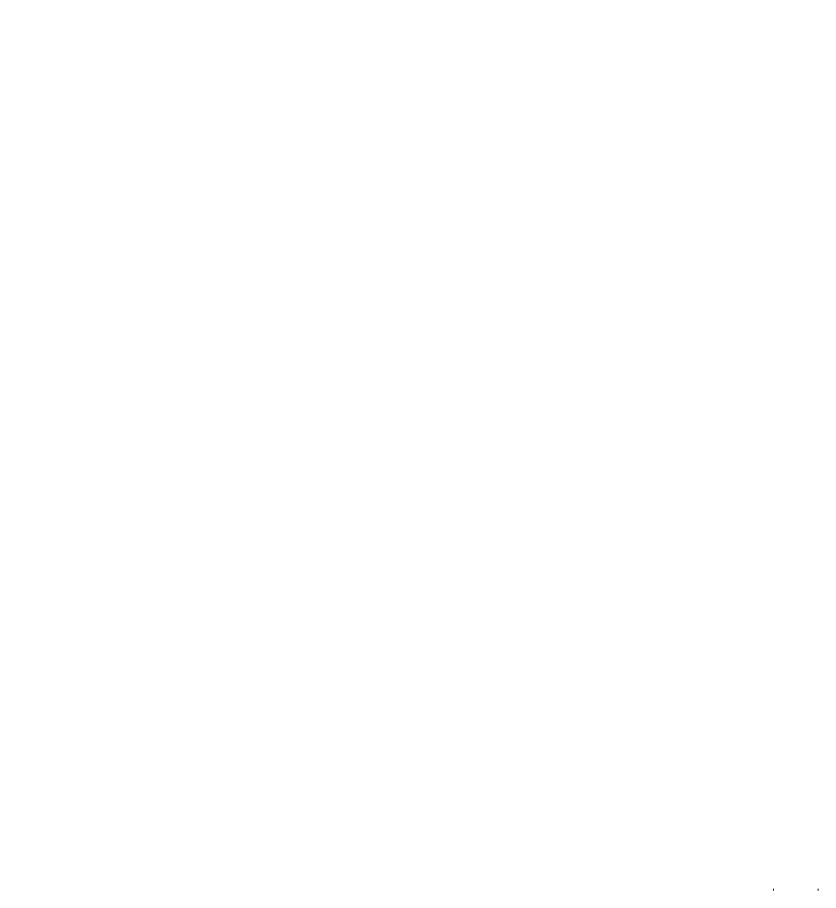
# Model space of a CAD drawing. Header units: metres. Extents: x -159911 to 166640, y -24366 to 155832.
# Drawn here: x 66572 to 166640, y -24366 to 84717 of the extents above; entities that cross this region are included whole.
import ezdxf

# ---------------------------------------------------------------- set-up
doc = ezdxf.new("R2010")
doc.units = ezdxf.units.M
doc.header["$LTSCALE"] = 15
doc.layers.get('0').update_dxf_attribs({"true_color": 0x000000})
doc.layers.add('DV_Hatch Kitchen', color=7, linetype='Continuous', lineweight=5, true_color=0xffff7f)
doc.layers.add('DV_Text block', color=20, linetype='Continuous', true_color=0xff3f00)
doc.styles.add('Arial Regular', font='')
doc.styles.get('Arial Regular').set_extended_font_data('Arial')
pattern_1 = [(0, (-52.317, -22.779), (0, 6.985), [5.08, -1.905]), (90, (-52.317, -22.779), (-6.985, 4e-16), [5.08, -1.905])]

# ---------------------------------------------------------------- blocks, each defined once
blk = doc.blocks.new('_U955')
at = {"linetype": 'ByBlock', "lineweight": -2}
blk.add_hatch(color=0, dxfattribs=at).paths.add_polyline_path([(30, 171.1), (24.4, 171.1), (24.4, 168.9), (30, 168.9)], flags=0)
at = {"linetype": 'ByBlock', "lineweight": -2, "true_color": 0x000000}
h = blk.add_hatch(dxfattribs=at)
h.set_pattern_fill('ANGLE', color=18, style=0, pattern_type=2)
h.set_pattern_definition(pattern_1)
h.paths.add_polyline_path([(1936.5, -917.8), (1933.5, -917.8), (1933.5, -919.8), (1936.5, -919.8)], flags=0)
at = {"linetype": 'ByBlock', "lineweight": -2}
h = blk.add_hatch(dxfattribs=at)
h.set_pattern_fill('ANGLE', color=0, style=0, pattern_type=2)
h.set_pattern_definition(pattern_1)
h.paths.add_polyline_path([(1989, -917.8), (1986, -917.8), (1986, -919.8), (1989, -919.8)], flags=0)
h = blk.add_hatch(dxfattribs=at)
h.set_pattern_fill('ANGLE', color=0, style=0, pattern_type=2)
h.set_pattern_definition(pattern_1)
h.paths.add_polyline_path([(1989, -917.8), (1986, -917.8), (1986, -919.8), (1989, -919.8)], flags=0)
h = blk.add_hatch(dxfattribs=at)
h.set_pattern_fill('ANGLE', color=0, style=0, pattern_type=2)
h.set_pattern_definition(pattern_1)
h.paths.add_polyline_path([(1989, -917.8), (1986, -917.8), (1986, -919.8), (1989, -919.8)], flags=0)
at = {"linetype": 'ByBlock', "lineweight": -2, "true_color": 0x000000}
h = blk.add_hatch(dxfattribs=at)
h.set_pattern_fill('ANGLE', color=18, style=0, pattern_type=2)
h.set_pattern_definition(pattern_1)
h.paths.add_polyline_path([(1992.7, -917.8), (1989.7, -917.8), (1989.7, -919.8), (1992.7, -919.8)], flags=0)
at = {"layer": 'DV_Hatch Kitchen'}
for points in [[(30, 168.9), (24.4, 168.9), (24.4, 170), (-30, 170), (-30, 59.4), (30, 59.4)], [(30, 168.9), (24.4, 168.9), (24.4, 170), (-30, 170), (-30, 58.5), (30, 58.5)], [(30, 5.6), (-30, 5.6), (-30, 0), (30, 0)], [(-24.8, 0), (-27.7, 0), (-27.7, -2), (-24.8, -2)], [(28, 0), (25, 0), (25, -2), (28, -2)]]:
    blk.add_hatch(color=256, dxfattribs=at).paths.add_polyline_path(points, flags=0)
at = {"color": 18, "linetype": 'ByBlock', "lineweight": -2, "true_color": 0x000000}
for p, q in [((24.4, 170), (-30, 170)), ((-30, 170), (-30, 0)), ((24.4, 171.1), (24.4, 170)), ((30, 171.1), (24.4, 171.1)), ((24.4, 171.1), (24.4, 168.9)), ((30, 171.1), (24.4, 171.1)), ((30, 168.9), (24.4, 168.9)), ((30, 171.1), (30, 170)), ((30, 171.1), (30, 170)), ((30, 0), (30, 170)), ((30, 59.4), (-30, 59.4)), ((30, 59.4), (-30, 59.4)), ((30, 58.5), (-30, 58.5)), ((30, 58.5), (-30, 58.5)), ((30, 5.6), (-30, 5.6)), ((30, 5.6), (-30, 5.6)), ((-30, 0), (30, 0)), ((30, 5.6), (24.4, 5.6)), ((30, 3.5), (30, 5.6)), ((30, 3.5), (30, 5.6))]:
    blk.add_line(p, q, dxfattribs=at)
for points in [[(-30, 0), (30, 0), (30, 170), (-30, 170)], [(-29.1, 62.3), (-17.8, 62.3), (-17.8, 60.4), (-29.1, 60.4)], [(-29.1, 62.3), (-17.8, 62.3), (-17.8, 60.4), (-29.1, 60.4)], [(-29.1, 57.4), (-17.8, 57.4), (-17.8, 55.5), (-29.1, 55.5)], [(-29.1, 57.4), (-17.8, 57.4), (-17.8, 55.5), (-29.1, 55.5)], [(-24.8, -2), (-27.7, -2), (-27.7, 0), (-24.8, 0)], [(28, -2), (25, -2), (25, 0), (28, 0)]]:
    blk.add_lwpolyline(points, close=True, dxfattribs=at)
at = {"layer": 'DV_Text block', "insert": (-22.5, 21.7), "char_height": 10, "width": 109.891, "attachment_point": 1, "style": 'Arial Regular'}
blk.add_mtext('60x170', dxfattribs=at)

msp = doc.modelspace()

# ---------------------------------------------------------------- block references
at = {"layer": 'DV_Hatch Kitchen', "xscale": 100, "yscale": 100, "zscale": 100}
msp.add_blockref('_U955', (-32632, 67612), dxfattribs=at)

doc.saveas('drawing.dxf')
